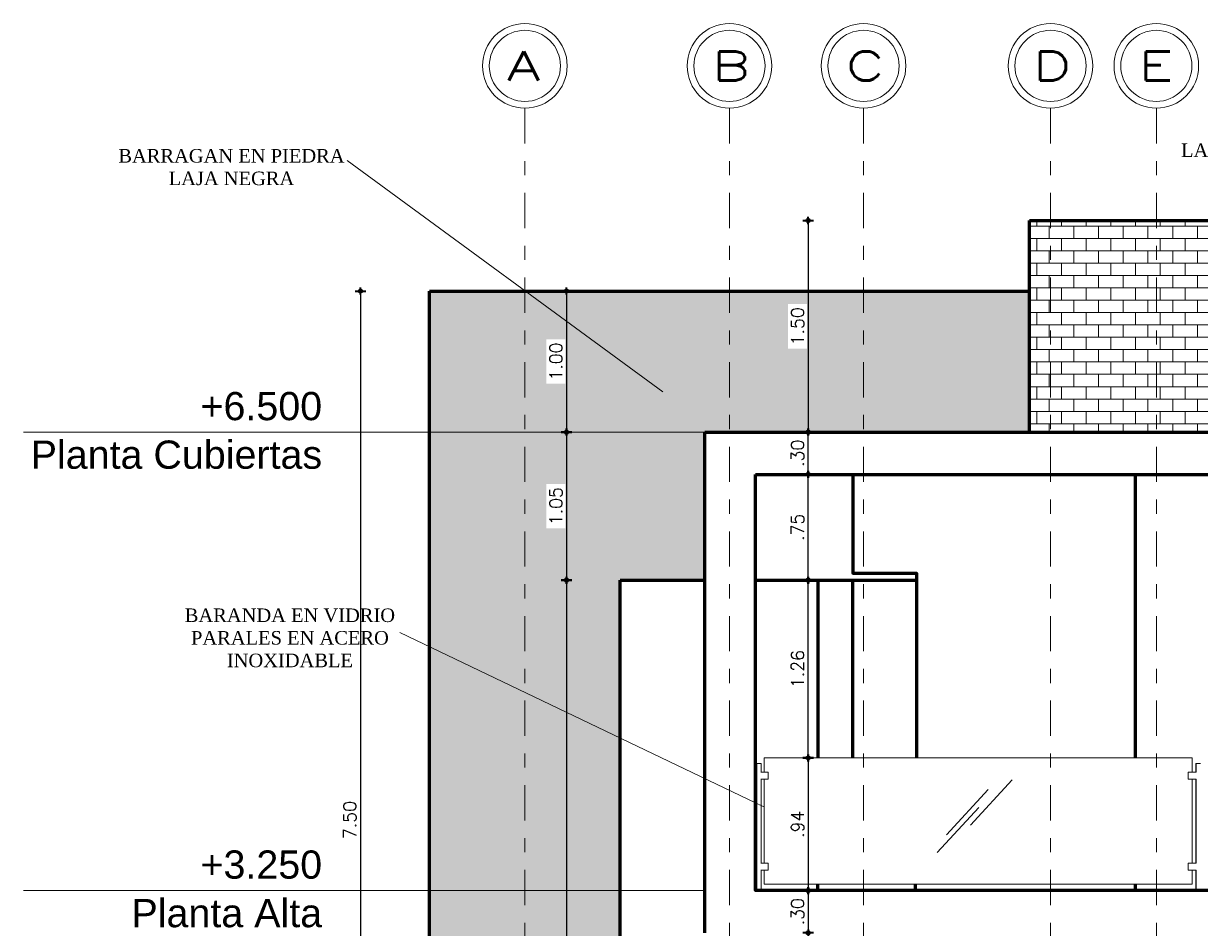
# Model space of a CAD drawing. Header units: metres. Extents: x -50 to 76, y -61 to 14.
# Drawn here: x -21.79 to -13.45, y -51.27 to -44.85 of the extents above; entities that cross this region are included whole.
import ezdxf

# ---------------------------------------------------------------- set-up
doc = ezdxf.new("R2010")
doc.units = ezdxf.units.M
doc.header["$MEASUREMENT"] = 0
doc.set_wipeout_variables(frame=1)
for name, pattern in [('CENTERX2', [4, 2.5, -0.5, 0.5, -0.5]), ('DASHDOT2', [0.5, 0.25, -0.125, 0, -0.125]), ('Wipeout_Contour', [1, 0, -1])]:
    doc.linetypes.add(name, pattern=pattern)
for name, color, linetype, lineweight in [('1 ACHURADO PLACAS', 45, 'Continuous', 15), ('1 CALCAS', 255, 'Continuous', 60), ('1 NIVELES', 145, 'Continuous', 18), ('_TXT1', 7, 'Continuous', 0), ('achurados', 251, 'Continuous', 0), ('COTA10', 153, 'Continuous', 13), ('COTAS', 251, 'Continuous', 35), ('EJES', 251, 'CENTERX2', 0), ('F-PLANO 3', 81, 'Continuous', 20), ('Interior - Escaleras & Barandillas_Pluma_Nº__11', 171, 'Continuous', 18)]:
    doc.layers.add(name, color=color, linetype=linetype, lineweight=lineweight)
doc.layers.add('Interior - Escaleras & Barandillas', color=7, linetype='Continuous')
doc.layers.add('TEXT', color=4, linetype='Continuous')
doc.layers.add('Interior - Escaleras & Barandillas_Pluma_Nº__91', color=171, linetype='Continuous', lineweight=13, true_color=0xaaaaff)
doc.styles.add('ARIAL', font='CENTURY.TTF')
doc.styles.add('cotas', font='romans.shx')
doc.styles.add('Estilo_Generado_1', font='arial.ttf')
doc.styles.add('ROMANS', font='romans', dxfattribs={"width": 0.7})
doc.dimstyles.new('COT-50', dxfattribs={"dimscale": 0.5, "dimtxt": 0.18, "dimasz": 0.05, "dimexe": 0.08, "dimexo": 0.1, "dimgap": 0.06, "dimtad": 1, "dimzin": 4, "dimdsep": 46, "dimtxsty": 'cotas', "dimblk1": 'COTA', "dimblk2": 'COTA', "dimsah": 1, "dimcen": 0.09, "dimse1": 1, "dimse2": 1, "dimclrd": 256, "dimclre": 253, "dimclrt": 14, "dimadec": 0, "dimazin": 0, "dimtfac": 1, "dimtix": 1, "dimtmove": 0, "dimatfit": 3, "dimldrblk": 'COTA', "dimfxl": 1, "dimtfill": 1, "dimtfillclr": 256, "dimtolj": 1, "dimtzin": 12, "dimarcsym": 0})

# ---------------------------------------------------------------- blocks, each defined once
blk = doc.blocks.new('COTA')
for p, q in [((-1, 0), (1, 0)), ((0, 1.5), (0, -1.5))]:
    blk.add_line(p, q)
blk.add_circle((0, 0), 0.5)
blk = doc.blocks.new('*D847')
at = {"layer": 'COTAS', "lineweight": -2, "transparency": 16777216}
blk.add_line((-19.4057, -46.7719), (-19.4057, -54.2219), dxfattribs=at)
at = {"layer": 'Defpoints', "color": 0, "transparency": 16777216}
for p in [(-18.9157, -46.7469), (-19.4057, -54.2469), (-18.9157, -54.2469)]:
    blk.add_point(p, dxfattribs=at)
at = {"layer": 'COTAS', "lineweight": -2, "transparency": 16777216, "xscale": 0.025, "yscale": 0.025, "zscale": 0.025}
for p, rotation in [((-19.4057, -46.7469), 90), ((-19.4057, -54.2469), 270)]:
    blk.add_blockref('COTA', p, dxfattribs=dict(at, rotation=rotation))
at = {"layer": 'COTAS', "color": 14, "transparency": 16777216, "insert": (-19.4807, -50.4969), "char_height": 0.09, "attachment_point": 5, "rotation": 90, "style": 'cotas', "bg_fill": 3, "box_fill_scale": 1.25, "bg_fill_color": 256, "bg_fill_true_color": 13158600, "bg_fill_transparency": 0}
blk.add_mtext('\\A1;7.50', dxfattribs=at)
blk = doc.blocks.new('*D850')
at = {"layer": 'COTAS', "lineweight": -2, "transparency": 16777216}
blk.add_line((-17.9456, -46.7719), (-17.9456, -47.7219), dxfattribs=at)
at = {"layer": 'Defpoints', "color": 0, "transparency": 16777216}
for p in [(-14.6657, -46.7469), (-17.9456, -47.7469), (-14.6657, -47.7469)]:
    blk.add_point(p, dxfattribs=at)
at = {"layer": 'COTAS', "lineweight": -2, "transparency": 16777216, "xscale": 0.025, "yscale": 0.025, "zscale": 0.025}
for p, rotation in [((-17.9456, -46.7469), 90), ((-17.9456, -47.7469), 270)]:
    blk.add_blockref('COTA', p, dxfattribs=dict(at, rotation=rotation))
at = {"layer": 'COTAS', "color": 14, "transparency": 16777216, "insert": (-18.0206, -47.2469), "char_height": 0.09, "attachment_point": 5, "rotation": 90, "style": 'cotas', "bg_fill": 3, "box_fill_scale": 1.25, "bg_fill_color": 256, "bg_fill_true_color": 13158600, "bg_fill_transparency": 0}
blk.add_mtext('\\A1;1.00', dxfattribs=at)
blk = doc.blocks.new('*D851')
at = {"layer": 'COTAS', "lineweight": -2, "transparency": 16777216}
blk.add_line((-17.9456, -47.7719), (-17.9456, -48.7719), dxfattribs=at)
at = {"layer": 'Defpoints', "color": 0, "transparency": 16777216}
for p in [(-16.9657, -47.7469), (-17.9456, -48.7969), (-16.9657, -48.7969)]:
    blk.add_point(p, dxfattribs=at)
at = {"layer": 'COTAS', "lineweight": -2, "transparency": 16777216, "xscale": 0.025, "yscale": 0.025, "zscale": 0.025}
for p, rotation in [((-17.9456, -47.7469), 90), ((-17.9456, -48.7969), 270)]:
    blk.add_blockref('COTA', p, dxfattribs=dict(at, rotation=rotation))
at = {"layer": 'COTAS', "color": 14, "transparency": 16777216, "insert": (-18.0206, -48.2719), "char_height": 0.09, "attachment_point": 5, "rotation": 90, "style": 'cotas', "bg_fill": 3, "box_fill_scale": 1.25, "bg_fill_color": 256, "bg_fill_true_color": 13158600, "bg_fill_transparency": 0}
blk.add_mtext('\\A1;1.05', dxfattribs=at)
blk = doc.blocks.new('*D852')
at = {"layer": 'COTAS', "lineweight": -2, "transparency": 16777216}
blk.add_line((-17.9456, -48.8219), (-17.9456, -54.2219), dxfattribs=at)
at = {"layer": 'Defpoints', "color": 0, "transparency": 16777216}
for p in [(-17.5657, -48.7969), (-17.9456, -54.2469), (-17.5657, -54.2469)]:
    blk.add_point(p, dxfattribs=at)
at = {"layer": 'COTAS', "lineweight": -2, "transparency": 16777216, "xscale": 0.025, "yscale": 0.025, "zscale": 0.025}
for p, rotation in [((-17.9456, -48.7969), 90), ((-17.9456, -54.2469), 270)]:
    blk.add_blockref('COTA', p, dxfattribs=dict(at, rotation=rotation))
at = {"layer": 'COTAS', "color": 14, "transparency": 16777216, "insert": (-18.0206, -51.5219), "char_height": 0.09, "attachment_point": 5, "rotation": 90, "style": 'cotas', "bg_fill": 3, "box_fill_scale": 1.25, "bg_fill_color": 256, "bg_fill_true_color": 13158600, "bg_fill_transparency": 0}
blk.add_mtext('\\A1;5.45', dxfattribs=at)
blk = doc.blocks.new('*D856')
at = {"layer": 'COTAS', "lineweight": -2, "transparency": 16777216}
blk.add_line((-16.233, -51.0219), (-16.233, -51.2719), dxfattribs=at)
at = {"layer": 'Defpoints', "color": 0, "transparency": 16777216}
for p in [(-16.6057, -50.9969), (-16.9657, -51.2969)]:
    blk.add_point(p, dxfattribs=at)
at = {"layer": 'COTAS', "lineweight": -2, "transparency": 16777216, "xscale": 0.025, "yscale": 0.025, "zscale": 0.025}
for p, rotation in [((-16.233, -50.9969), 90), ((-16.233, -51.2969), 270)]:
    blk.add_blockref('COTA', p, dxfattribs=dict(at, rotation=rotation))
at = {"layer": 'COTAS', "color": 14, "transparency": 16777216, "insert": (-16.308, -51.1469), "char_height": 0.09, "attachment_point": 5, "rotation": 90, "style": 'cotas', "bg_fill": 3, "box_fill_scale": 1.25, "bg_fill_color": 256, "bg_fill_true_color": 13158600, "bg_fill_transparency": 0}
blk.add_mtext('\\A1;.30', dxfattribs=at)
at = {"layer": 'Defpoints', "color": 0, "transparency": 16777216}
blk.add_point((-16.233, -51.2969), dxfattribs=at)
blk = doc.blocks.new('*D857')
at = {"layer": 'COTAS', "lineweight": -2, "transparency": 16777216}
blk.add_line((-16.233, -50.0819), (-16.233, -50.9719), dxfattribs=at)
at = {"layer": 'Defpoints', "color": 0, "transparency": 16777216}
for p in [(-16.546, -50.0569), (-16.6057, -50.9969), (-16.233, -50.9969)]:
    blk.add_point(p, dxfattribs=at)
at = {"layer": 'COTAS', "lineweight": -2, "transparency": 16777216, "xscale": 0.025, "yscale": 0.025, "zscale": 0.025}
for p, rotation in [((-16.233, -50.0569), 90), ((-16.233, -50.9969), 270)]:
    blk.add_blockref('COTA', p, dxfattribs=dict(at, rotation=rotation))
at = {"layer": 'COTAS', "color": 14, "transparency": 16777216, "insert": (-16.308, -50.5269), "char_height": 0.09, "attachment_point": 5, "rotation": 90, "style": 'cotas', "bg_fill": 3, "box_fill_scale": 1.25, "bg_fill_color": 256, "bg_fill_true_color": 13158600, "bg_fill_transparency": 0}
blk.add_mtext('\\A1;.94', dxfattribs=at)
blk = doc.blocks.new('*D858')
at = {"layer": 'COTAS', "lineweight": -2, "transparency": 16777216}
blk.add_line((-16.233, -50.0319), (-16.233, -48.8219), dxfattribs=at)
at = {"layer": 'Defpoints', "color": 0, "transparency": 16777216}
for p in [(-16.6057, -48.7969), (-16.233, -48.7969), (-16.546, -50.0569)]:
    blk.add_point(p, dxfattribs=at)
at = {"layer": 'COTAS', "lineweight": -2, "transparency": 16777216, "xscale": 0.025, "yscale": 0.025, "zscale": 0.025}
for p, rotation in [((-16.233, -48.7969), 90), ((-16.233, -50.0569), 270)]:
    blk.add_blockref('COTA', p, dxfattribs=dict(at, rotation=rotation))
at = {"layer": 'COTAS', "color": 14, "transparency": 16777216, "insert": (-16.308, -49.4269), "char_height": 0.09, "attachment_point": 5, "rotation": 90, "style": 'cotas', "bg_fill": 3, "box_fill_scale": 1.25, "bg_fill_color": 256, "bg_fill_true_color": 13158600, "bg_fill_transparency": 0}
blk.add_mtext('\\A1;1.26', dxfattribs=at)
blk = doc.blocks.new('*D859')
at = {"layer": 'COTAS', "lineweight": -2, "transparency": 16777216}
blk.add_line((-16.233, -48.7719), (-16.233, -48.0719), dxfattribs=at)
at = {"layer": 'Defpoints', "color": 0, "transparency": 16777216}
for p in [(-16.6057, -48.0469), (-16.233, -48.0469), (-16.6057, -48.7969)]:
    blk.add_point(p, dxfattribs=at)
at = {"layer": 'COTAS', "lineweight": -2, "transparency": 16777216, "xscale": 0.025, "yscale": 0.025, "zscale": 0.025}
for p, rotation in [((-16.233, -48.0469), 90), ((-16.233, -48.7969), 270)]:
    blk.add_blockref('COTA', p, dxfattribs=dict(at, rotation=rotation))
at = {"layer": 'COTAS', "color": 14, "transparency": 16777216, "insert": (-16.308, -48.4219), "char_height": 0.09, "attachment_point": 5, "rotation": 90, "style": 'cotas', "bg_fill": 3, "box_fill_scale": 1.25, "bg_fill_color": 256, "bg_fill_true_color": 13158600, "bg_fill_transparency": 0}
blk.add_mtext('\\A1;.75', dxfattribs=at)
blk = doc.blocks.new('*D860')
at = {"layer": 'COTAS', "lineweight": -2, "transparency": 16777216}
blk.add_line((-16.233, -48.0219), (-16.233, -47.7719), dxfattribs=at)
at = {"layer": 'Defpoints', "color": 0, "transparency": 16777216}
for p in [(-16.6057, -47.7469), (-16.6057, -48.0469)]:
    blk.add_point(p, dxfattribs=at)
at = {"layer": 'COTAS', "lineweight": -2, "transparency": 16777216, "xscale": 0.025, "yscale": 0.025, "zscale": 0.025}
for p, rotation in [((-16.233, -47.7469), 90), ((-16.233, -48.0469), 270)]:
    blk.add_blockref('COTA', p, dxfattribs=dict(at, rotation=rotation))
at = {"layer": 'COTAS', "color": 14, "transparency": 16777216, "insert": (-16.308, -47.8969), "char_height": 0.09, "attachment_point": 5, "rotation": 90, "style": 'cotas', "bg_fill": 3, "box_fill_scale": 1.25, "bg_fill_color": 256, "bg_fill_true_color": 13158600, "bg_fill_transparency": 0}
blk.add_mtext('\\A1;.30', dxfattribs=at)
at = {"layer": 'Defpoints', "color": 0, "transparency": 16777216}
blk.add_point((-16.233, -47.7469), dxfattribs=at)
blk = doc.blocks.new('*D861')
at = {"layer": 'COTAS', "lineweight": -2, "transparency": 16777216}
blk.add_line((-16.233, -46.2719), (-16.233, -47.7219), dxfattribs=at)
at = {"layer": 'Defpoints', "color": 0, "transparency": 16777216}
for p in [(-14.6657, -46.2469), (-16.233, -47.7469), (-14.6657, -47.7469)]:
    blk.add_point(p, dxfattribs=at)
at = {"layer": 'COTAS', "lineweight": -2, "transparency": 16777216, "xscale": 0.025, "yscale": 0.025, "zscale": 0.025}
for p, rotation in [((-16.233, -46.2469), 90), ((-16.233, -47.7469), 270)]:
    blk.add_blockref('COTA', p, dxfattribs=dict(at, rotation=rotation))
at = {"layer": 'COTAS', "color": 14, "transparency": 16777216, "insert": (-16.308, -46.9969), "char_height": 0.09, "attachment_point": 5, "rotation": 90, "style": 'cotas', "bg_fill": 3, "box_fill_scale": 1.25, "bg_fill_color": 256, "bg_fill_true_color": 13158600, "bg_fill_transparency": 0}
blk.add_mtext('\\A1;1.50', dxfattribs=at)

msp = doc.modelspace()

# ---------------------------------------------------------------- hatches: boundary and pattern name
at = {"layer": '1 ACHURADO PLACAS'}
h = msp.add_hatch(dxfattribs=at)
h.set_pattern_fill('BRICK', color=256, scale=0.35)
h.paths.add_polyline_path([(-14.5157, -46.2469), (-14.6657, -46.2469), (-14.6657, -47.7469), (-14.5157, -47.7469)])
h.paths.add_polyline_path([(-13.7657, -46.2469), (-14.5157, -46.2469), (-14.5157, -47.7469), (-13.7657, -47.7469)])
h.paths.add_polyline_path([(-12.9907, -46.2469), (-13.7657, -46.2469), (-13.7657, -47.7469), (-12.9907, -47.7469)])
h.paths.add_polyline_path([(-11.1157, -46.2469), (-12.9907, -46.2469), (-12.9907, -47.7469), (-11.1157, -47.7469)])
h.paths.add_polyline_path([(-10.1657, -46.2469), (-11.1157, -46.2469), (-11.1157, -47.7469), (-10.1657, -47.7469)])
h.paths.add_polyline_path([(-8.7657, -46.2469), (-10.1657, -46.2469), (-10.1657, -47.7469), (-9.9657, -47.7469), (-8.7657, -47.7469)])

# ---------------------------------------------------------------- linework, layer by layer
at = {"layer": '1 CALCAS'}
for p, q in [((-14.6657, -47.7469), (-14.6657, -46.2469)), ((-14.6657, -46.2469), (-8.7657, -46.2469)), ((-18.9157, -54.2469), (-18.9157, -46.7469)), ((-18.9157, -46.7469), (-14.6657, -46.7469)), ((-16.9657, -51.2969), (-16.9657, -47.7469)), ((-16.9657, -47.7469), (-9.9657, -47.7469)), ((-17.5657, -54.2469), (-17.5657, -48.7969)), ((-17.5657, -48.7969), (-16.9657, -48.7969)), ((-16.6057, -48.7969), (-15.4718, -48.7969))]:
    msp.add_line(p, q, dxfattribs=at)
at = {"layer": '1 NIVELES'}
for p, q in [((-21.7936, -47.7469), (-16.9657, -47.7469)), ((-21.7936, -50.9969), (-16.9657, -50.9969))]:
    msp.add_line(p, q, dxfattribs=at)
at = {"layer": 'achurados', "color": 251, "linetype": 'ByBlock'}
for centre in [(-18.2407, -45.1507), (-16.7907, -45.1507), (-15.8407, -45.1507), (-14.5157, -45.1507), (-13.7657, -45.1507)]:
    msp.add_circle(centre, 0.3, dxfattribs=at)
at = {"layer": 'EJES', "linetype": 'DASHDOT2'}
for p, q in [((-18.2407, -45.4507), (-18.2407, -55.6003)), ((-16.7907, -45.4507), (-16.7907, -55.6003))]:
    msp.add_line(p, q, dxfattribs=at)
at = {"layer": 'F-PLANO 3', "color": 1, "linetype": 'ByBlock'}
for centre in [(-18.2407, -45.1507), (-16.7907, -45.1507), (-15.8407, -45.1507), (-14.5157, -45.1507), (-13.7657, -45.1507)]:
    msp.add_circle(centre, 0.252, dxfattribs=at)

# ---------------------------------------------------------------- texts
at = {"layer": '1 NIVELES', "char_height": 0.2, "attachment_point": 3, "line_spacing_factor": 1.032047, "style": 'Estilo_Generado_1'}
for s, insert in [('\\A1;\\pxqr,t0;+6.500\\PPlanta Cubiertas', (-19.6775, -47.4626)), ('\\A1;\\pxqr,t0;+3.250\\PPlanta Alta', (-19.6775, -50.7126))]:
    msp.add_mtext(s, dxfattribs=dict(at, insert=insert))
at = {"layer": '_TXT1', "style": 'ROMANS', "width": 1.5}
for s, p in [('A', (-18.3672, -45.2536)), ('B', (-16.9172, -45.2536)), ('C', (-15.9672, -45.2536)), ('D', (-14.6422, -45.2536)), ('E', (-13.8922, -45.2536))]:
    msp.add_text(s, height=0.2042, dxfattribs=at).set_placement(p)
at = {"layer": 'TEXT', "char_height": 0.096, "width": 1.681384, "attachment_point": 2, "style": 'ARIAL'}
for s, insert in [('LADRILLO TIPO \\PSANTA FE ', (-13.0492, -45.7009)), ('BARRAGAN EN PIEDRA LAJA NEGRA', (-20.3201, -45.7403))]:
    msp.add_mtext(s, dxfattribs=dict(at, insert=insert))

# ---------------------------------------------------------------- wipeouts: each hides what was drawn before it
at = {"color": 254, "linetype": 'Wipeout_Contour', "lineweight": 0, "ltscale": 124.353632}
msp.add_wipeout([(-16.546, -50.9519), (-13.5108, -50.9519), (-13.5108, -50.8519), (-13.5408, -50.8519), (-13.5408, -50.8019), (-13.5108, -50.8019), (-13.5108, -50.2069), (-13.5408, -50.2069), (-13.5408, -50.1569), (-13.5108, -50.1569), (-13.5108, -50.0569), (-16.546, -50.0569), (-16.546, -50.1569), (-16.516, -50.1569), (-16.516, -50.2069), (-16.546, -50.2069), (-16.546, -50.8019), (-16.516, -50.8019), (-16.516, -50.8519), (-16.546, -50.8519)], dxfattribs=at).dxf.layer = 'Interior - Escaleras & Barandillas'

# ---------------------------------------------------------------- next in the draw order: linework, layer by layer
at = {"layer": '1 CALCAS'}
for p, q in [((-13.9157, -48.0469), (-13.9157, -50.0569)), ((-16.1657, -48.7969), (-16.1657, -50.0569)), ((-15.9157, -50.0569), (-15.9157, -48.7969)), ((-16.1657, -50.9969), (-16.1657, -50.9519))]:
    msp.add_line(p, q, dxfattribs=at)
for points in [[(-15.9157, -48.0469), (-15.9157, -48.7469), (-15.4657, -48.7469), (-15.4657, -50.0569)], [(-15.4718, -50.9969), (-15.4718, -50.9519)], [(-13.9128, -50.9969), (-13.9128, -50.9519)]]:
    msp.add_lwpolyline(points, dxfattribs=at)
at = {"layer": 'COTA10'}
for p, q in [((-15.2529, -50.6025), (-14.9578, -50.2817)), ((-15.0822, -50.5332), (-14.7872, -50.2124)), ((-15.318, -50.7282), (-15.0229, -50.4075))]:
    msp.add_line(p, q, dxfattribs=at)
at = {"layer": 'EJES', "linetype": 'DASHDOT2'}
for p, q in [((-15.8407, -45.4507), (-15.8407, -55.6003)), ((-14.5157, -45.4507), (-14.5157, -55.6003)), ((-13.7657, -45.4507), (-13.7657, -55.6003))]:
    msp.add_line(p, q, dxfattribs=at)
at = {"layer": 'Interior - Escaleras & Barandillas_Pluma_Nº__11', "color": 171, "linetype": 'Continuous', "lineweight": 18}
for p, q in [((-13.5108, -50.0569), (-16.546, -50.0569)), ((-16.546, -50.9519), (-13.5108, -50.9519))]:
    msp.add_line(p, q, dxfattribs=at)

# ---------------------------------------------------------------- next in the draw order: wipeouts: each hides what was drawn before it
at = {"color": 254, "linetype": 'Wipeout_Contour', "lineweight": 0, "ltscale": 30.320899}
msp.add_wipeout([(-16.516, -50.1569), (-16.5687, -50.1569), (-16.5687, -50.2069), (-16.516, -50.2069)], dxfattribs=at).dxf.layer = 'Interior - Escaleras & Barandillas'
at = {"color": 254, "linetype": 'Wipeout_Contour', "lineweight": 0, "ltscale": 21.164608}
msp.add_wipeout([(-13.5408, -50.2069), (-13.4825, -50.2069), (-13.4825, -50.1569), (-13.5408, -50.1569)], dxfattribs=at).dxf.layer = 'Interior - Escaleras & Barandillas'
at = {"color": 254, "linetype": 'Wipeout_Contour', "lineweight": 0, "ltscale": 29.018693}
msp.add_wipeout([(-16.516, -50.8019), (-16.5687, -50.8019), (-16.5687, -50.8519), (-16.516, -50.8519)], dxfattribs=at).dxf.layer = 'Interior - Escaleras & Barandillas'
at = {"color": 254, "linetype": 'Wipeout_Contour', "lineweight": 0, "ltscale": 19.253551}
msp.add_wipeout([(-13.5408, -50.8519), (-13.4825, -50.8519), (-13.4825, -50.8019), (-13.5408, -50.8019)], dxfattribs=at).dxf.layer = 'Interior - Escaleras & Barandillas'

# ---------------------------------------------------------------- next in the draw order: linework, layer by layer
at = {"layer": 'Interior - Escaleras & Barandillas_Pluma_Nº__11', "color": 171, "linetype": 'Continuous', "lineweight": 18}
for p, q in [((-16.546, -50.0569), (-16.546, -50.1569)), ((-13.5108, -50.1569), (-13.5108, -50.0569)), ((-16.546, -50.2069), (-16.546, -50.8019)), ((-13.5108, -50.8019), (-13.5108, -50.2069)), ((-16.546, -50.8519), (-16.546, -50.9519)), ((-13.5108, -50.9519), (-13.5108, -50.8519))]:
    msp.add_line(p, q, dxfattribs=at)
at = {"layer": 'Interior - Escaleras & Barandillas_Pluma_Nº__91', "color": 161, "linetype": 'Continuous', "lineweight": 13, "true_color": 0xaaaaff}
for p, q in [((-16.5687, -50.1569), (-16.516, -50.1569)), ((-16.5687, -50.2069), (-16.516, -50.2069)), ((-16.516, -50.1569), (-16.516, -50.2069)), ((-13.4825, -50.1569), (-13.5408, -50.1569)), ((-13.5408, -50.2069), (-13.5408, -50.1569)), ((-13.4825, -50.2069), (-13.5408, -50.2069)), ((-16.5687, -50.8019), (-16.516, -50.8019)), ((-16.5687, -50.8519), (-16.516, -50.8519)), ((-16.516, -50.8019), (-16.516, -50.8519)), ((-13.4825, -50.8019), (-13.5408, -50.8019)), ((-13.5408, -50.8519), (-13.5408, -50.8019)), ((-13.4825, -50.8519), (-13.5408, -50.8519))]:
    msp.add_line(p, q, dxfattribs=at)

# ---------------------------------------------------------------- next in the draw order: wipeouts: each hides what was drawn before it
at = {"color": 254, "linetype": 'Wipeout_Contour', "lineweight": 0, "ltscale": 29.865164}
msp.add_wipeout([(-16.6057, -50.9969), (-16.6035, -50.9969), (-16.6035, -50.0969), (-16.6057, -50.0969)], dxfattribs=at).dxf.layer = 'Interior - Escaleras & Barandillas'
at = {"color": 254, "linetype": 'Wipeout_Contour', "lineweight": 0, "ltscale": 21.26453}
msp.add_wipeout([(-13.4858, -50.0969), (-13.4858, -50.1569), (-13.4855, -50.1569), (-13.4855, -50.0969)], dxfattribs=at).dxf.layer = 'Interior - Escaleras & Barandillas'
at = {"color": 254, "linetype": 'Wipeout_Contour', "lineweight": 0, "ltscale": 20.185223}
msp.add_wipeout([(-13.4858, -50.2069), (-13.4858, -50.8019), (-13.4855, -50.8019), (-13.4855, -50.2069)], dxfattribs=at).dxf.layer = 'Interior - Escaleras & Barandillas'
at = {"color": 254, "linetype": 'Wipeout_Contour', "lineweight": 0, "ltscale": 18.910017}
msp.add_wipeout([(-13.4858, -50.9969), (-13.4855, -50.9969), (-13.4855, -50.8519), (-13.4858, -50.8519)], dxfattribs=at).dxf.layer = 'Interior - Escaleras & Barandillas'

# ---------------------------------------------------------------- next in the draw order: wipeouts: each hides what was drawn before it
at = {"color": 254, "linetype": 'Wipeout_Contour', "lineweight": 0, "ltscale": 29.854736}
msp.add_wipeout([(-16.6035, -50.9969), (-16.5996, -50.9969), (-16.5996, -50.0969), (-16.6035, -50.0969)], dxfattribs=at).dxf.layer = 'Interior - Escaleras & Barandillas'
at = {"color": 254, "linetype": 'Wipeout_Contour', "lineweight": 0, "ltscale": 21.263084}
msp.add_wipeout([(-13.4855, -50.0969), (-13.4855, -50.1569), (-13.4846, -50.1569), (-13.4846, -50.0969)], dxfattribs=at).dxf.layer = 'Interior - Escaleras & Barandillas'
at = {"color": 254, "linetype": 'Wipeout_Contour', "lineweight": 0, "ltscale": 20.183697}
msp.add_wipeout([(-13.4855, -50.2069), (-13.4855, -50.8019), (-13.4846, -50.8019), (-13.4846, -50.2069)], dxfattribs=at).dxf.layer = 'Interior - Escaleras & Barandillas'
at = {"color": 254, "linetype": 'Wipeout_Contour', "lineweight": 0, "ltscale": 18.908393}
msp.add_wipeout([(-13.4855, -50.9969), (-13.4846, -50.9969), (-13.4846, -50.8519), (-13.4855, -50.8519)], dxfattribs=at).dxf.layer = 'Interior - Escaleras & Barandillas'

# ---------------------------------------------------------------- next in the draw order: wipeouts: each hides what was drawn before it
at = {"color": 254, "linetype": 'Wipeout_Contour', "lineweight": 0, "ltscale": 29.840689}
msp.add_wipeout([(-16.5996, -50.9969), (-16.5954, -50.9969), (-16.5954, -50.0969), (-16.5996, -50.0969)], dxfattribs=at).dxf.layer = 'Interior - Escaleras & Barandillas'
at = {"color": 254, "linetype": 'Wipeout_Contour', "lineweight": 0, "ltscale": 21.260176}
msp.add_wipeout([(-13.4846, -50.0969), (-13.4846, -50.1569), (-13.4832, -50.1569), (-13.4832, -50.0969)], dxfattribs=at).dxf.layer = 'Interior - Escaleras & Barandillas'
at = {"color": 254, "linetype": 'Wipeout_Contour', "lineweight": 0, "ltscale": 20.180625}
msp.add_wipeout([(-13.4846, -50.2069), (-13.4846, -50.8019), (-13.4832, -50.8019), (-13.4832, -50.2069)], dxfattribs=at).dxf.layer = 'Interior - Escaleras & Barandillas'
at = {"color": 254, "linetype": 'Wipeout_Contour', "lineweight": 0, "ltscale": 18.905124}
msp.add_wipeout([(-13.4846, -50.9969), (-13.4832, -50.9969), (-13.4832, -50.8519), (-13.4846, -50.8519)], dxfattribs=at).dxf.layer = 'Interior - Escaleras & Barandillas'

# ---------------------------------------------------------------- next in the draw order: wipeouts: each hides what was drawn before it
at = {"color": 254, "linetype": 'Wipeout_Contour', "lineweight": 0, "ltscale": 29.82596}
msp.add_wipeout([(-16.5954, -50.9969), (-16.591, -50.9969), (-16.591, -50.0969), (-16.5954, -50.0969)], dxfattribs=at).dxf.layer = 'Interior - Escaleras & Barandillas'
at = {"color": 254, "linetype": 'Wipeout_Contour', "lineweight": 0, "ltscale": 58.911509}
msp.add_wipeout([(-13.4832, -50.2069), (-13.4832, -50.8019), (-13.4825, -50.8019), (-13.4825, -50.8519), (-13.4832, -50.8519), (-13.4832, -50.9969), (-13.4812, -50.9969), (-13.4812, -50.0969), (-13.4832, -50.0969), (-13.4832, -50.1569), (-13.4825, -50.1569), (-13.4825, -50.2069)], dxfattribs=at).dxf.layer = 'Interior - Escaleras & Barandillas'

# ---------------------------------------------------------------- next in the draw order: wipeouts: each hides what was drawn before it
at = {"color": 254, "linetype": 'Wipeout_Contour', "lineweight": 0, "ltscale": 29.810997}
msp.add_wipeout([(-16.591, -50.9969), (-16.5867, -50.9969), (-16.5867, -50.0969), (-16.591, -50.0969)], dxfattribs=at).dxf.layer = 'Interior - Escaleras & Barandillas'
at = {"color": 254, "linetype": 'Wipeout_Contour', "lineweight": 0, "ltscale": 20.095574}
msp.add_wipeout([(-13.4812, -50.9969), (-13.4787, -50.9969), (-13.4787, -50.0969), (-13.4812, -50.0969)], dxfattribs=at).dxf.layer = 'Interior - Escaleras & Barandillas'

# ---------------------------------------------------------------- next in the draw order: wipeouts: each hides what was drawn before it
at = {"color": 254, "linetype": 'Wipeout_Contour', "lineweight": 0, "ltscale": 29.796254}
msp.add_wipeout([(-16.5867, -50.9969), (-16.5825, -50.9969), (-16.5825, -50.0969), (-16.5867, -50.0969)], dxfattribs=at).dxf.layer = 'Interior - Escaleras & Barandillas'
at = {"color": 254, "linetype": 'Wipeout_Contour', "lineweight": 0, "ltscale": 20.08856}
msp.add_wipeout([(-13.4787, -50.9969), (-13.4758, -50.9969), (-13.4758, -50.0969), (-13.4787, -50.0969)], dxfattribs=at).dxf.layer = 'Interior - Escaleras & Barandillas'

# ---------------------------------------------------------------- next in the draw order: wipeouts: each hides what was drawn before it
at = {"color": 254, "linetype": 'Wipeout_Contour', "lineweight": 0, "ltscale": 29.782179}
msp.add_wipeout([(-16.5825, -50.9969), (-16.5785, -50.9969), (-16.5785, -50.0969), (-16.5825, -50.0969)], dxfattribs=at).dxf.layer = 'Interior - Escaleras & Barandillas'
at = {"color": 254, "linetype": 'Wipeout_Contour', "lineweight": 0, "ltscale": 20.080621}
msp.add_wipeout([(-13.4758, -50.9969), (-13.4727, -50.9969), (-13.4727, -50.0969), (-13.4758, -50.0969)], dxfattribs=at).dxf.layer = 'Interior - Escaleras & Barandillas'

# ---------------------------------------------------------------- next in the draw order: wipeouts: each hides what was drawn before it
at = {"color": 254, "linetype": 'Wipeout_Contour', "lineweight": 0, "ltscale": 29.769198}
msp.add_wipeout([(-16.5785, -50.9969), (-16.575, -50.9969), (-16.575, -50.0969), (-16.5785, -50.0969)], dxfattribs=at).dxf.layer = 'Interior - Escaleras & Barandillas'
at = {"color": 254, "linetype": 'Wipeout_Contour', "lineweight": 0, "ltscale": 20.071997}
msp.add_wipeout([(-13.4727, -50.9969), (-13.4693, -50.9969), (-13.4693, -50.0969), (-13.4727, -50.0969)], dxfattribs=at).dxf.layer = 'Interior - Escaleras & Barandillas'

# ---------------------------------------------------------------- next in the draw order: wipeouts: each hides what was drawn before it
at = {"color": 254, "linetype": 'Wipeout_Contour', "lineweight": 0, "ltscale": 29.757707}
msp.add_wipeout([(-16.575, -50.9969), (-16.5719, -50.9969), (-16.5719, -50.0969), (-16.575, -50.0969)], dxfattribs=at).dxf.layer = 'Interior - Escaleras & Barandillas'
at = {"color": 254, "linetype": 'Wipeout_Contour', "lineweight": 0, "ltscale": 20.062952}
msp.add_wipeout([(-13.4693, -50.9969), (-13.4658, -50.9969), (-13.4658, -50.0969), (-13.4693, -50.0969)], dxfattribs=at).dxf.layer = 'Interior - Escaleras & Barandillas'

# ---------------------------------------------------------------- next in the draw order: wipeouts: each hides what was drawn before it
at = {"color": 254, "linetype": 'Wipeout_Contour', "lineweight": 0, "ltscale": 29.748054}
msp.add_wipeout([(-16.5719, -50.9969), (-16.5694, -50.9969), (-16.5694, -50.0969), (-16.5719, -50.0969)], dxfattribs=at).dxf.layer = 'Interior - Escaleras & Barandillas'
at = {"color": 254, "linetype": 'Wipeout_Contour', "lineweight": 0, "ltscale": 20.053761}
msp.add_wipeout([(-13.4658, -50.9969), (-13.4624, -50.9969), (-13.4624, -50.0969), (-13.4658, -50.0969)], dxfattribs=at).dxf.layer = 'Interior - Escaleras & Barandillas'

# ---------------------------------------------------------------- next in the draw order: wipeouts: each hides what was drawn before it
at = {"color": 254, "linetype": 'Wipeout_Contour', "lineweight": 0, "ltscale": 90.789392}
msp.add_wipeout([(-16.5694, -50.9969), (-16.5675, -50.9969), (-16.5675, -50.8519), (-16.5687, -50.8519), (-16.5687, -50.8019), (-16.5675, -50.8019), (-16.5675, -50.2069), (-16.5687, -50.2069), (-16.5687, -50.1569), (-16.5675, -50.1569), (-16.5675, -50.0969), (-16.5694, -50.0969)], dxfattribs=at).dxf.layer = 'Interior - Escaleras & Barandillas'
at = {"color": 254, "linetype": 'Wipeout_Contour', "lineweight": 0, "ltscale": 20.044703}
msp.add_wipeout([(-13.4624, -50.9969), (-13.459, -50.9969), (-13.459, -50.0969), (-13.4624, -50.0969)], dxfattribs=at).dxf.layer = 'Interior - Escaleras & Barandillas'

# ---------------------------------------------------------------- next in the draw order: wipeouts: each hides what was drawn before it
at = {"color": 254, "linetype": 'Wipeout_Contour', "lineweight": 0, "ltscale": 30.51953}
msp.add_wipeout([(-16.5675, -50.1569), (-16.5664, -50.1569), (-16.5664, -50.0969), (-16.5675, -50.0969)], dxfattribs=at).dxf.layer = 'Interior - Escaleras & Barandillas'
at = {"color": 254, "linetype": 'Wipeout_Contour', "lineweight": 0, "ltscale": 20.036054}
msp.add_wipeout([(-13.459, -50.9969), (-13.4558, -50.9969), (-13.4558, -50.0969), (-13.459, -50.0969)], dxfattribs=at).dxf.layer = 'Interior - Escaleras & Barandillas'
at = {"color": 254, "linetype": 'Wipeout_Contour', "lineweight": 0, "ltscale": 29.779878}
msp.add_wipeout([(-16.5675, -50.2069), (-16.5675, -50.8019), (-16.5664, -50.8019), (-16.5664, -50.2069)], dxfattribs=at).dxf.layer = 'Interior - Escaleras & Barandillas'
at = {"color": 254, "linetype": 'Wipeout_Contour', "lineweight": 0, "ltscale": 28.927284}
msp.add_wipeout([(-16.5675, -50.9969), (-16.5664, -50.9969), (-16.5664, -50.8519), (-16.5675, -50.8519)], dxfattribs=at).dxf.layer = 'Interior - Escaleras & Barandillas'

# ---------------------------------------------------------------- next in the draw order: wipeouts: each hides what was drawn before it
at = {"color": 254, "linetype": 'Wipeout_Contour', "lineweight": 0, "ltscale": 30.516944}
msp.add_wipeout([(-16.566, -50.0969), (-16.5664, -50.0969), (-16.5664, -50.1569), (-16.566, -50.1569)], dxfattribs=at).dxf.layer = 'Interior - Escaleras & Barandillas'
at = {"color": 254, "linetype": 'Wipeout_Contour', "lineweight": 0, "ltscale": 20.028075}
msp.add_wipeout([(-13.4558, -50.9969), (-13.453, -50.9969), (-13.453, -50.0969), (-13.4558, -50.0969)], dxfattribs=at).dxf.layer = 'Interior - Escaleras & Barandillas'
at = {"color": 254, "linetype": 'Wipeout_Contour', "lineweight": 0, "ltscale": 29.777231}
msp.add_wipeout([(-16.5664, -50.2069), (-16.5664, -50.8019), (-16.566, -50.8019), (-16.566, -50.2069)], dxfattribs=at).dxf.layer = 'Interior - Escaleras & Barandillas'
at = {"color": 254, "linetype": 'Wipeout_Contour', "lineweight": 0, "ltscale": 28.924561}
msp.add_wipeout([(-16.566, -50.8519), (-16.5664, -50.8519), (-16.5664, -50.9969), (-16.566, -50.9969)], dxfattribs=at).dxf.layer = 'Interior - Escaleras & Barandillas'

# ---------------------------------------------------------------- next in the draw order: hatches: boundary and pattern name
at = {"layer": '1 ACHURADO PLACAS'}
h = msp.add_hatch(dxfattribs=at)
h.set_pattern_fill('AR-RSHKE', color=256, scale=0.008, angle=90)
h.paths.add_polyline_path([(-14.6657, -46.7469), (-15.8407, -46.7469), (-15.8407, -47.7469), (-14.6657, -47.7469)])
h.paths.add_polyline_path([(-15.8407, -46.7469), (-16.7907, -46.7469), (-16.7907, -47.7469), (-15.8407, -47.7469)])
h.paths.add_polyline_path([(-16.7907, -46.7469), (-18.2407, -46.7469), (-18.2407, -47.7469), (-16.9657, -47.7469), (-16.7907, -47.7469)])
h.paths.add_polyline_path([(-18.2407, -46.7469), (-18.9157, -46.7469), (-18.9157, -47.7469), (-18.2407, -47.7469)])
h.paths.add_polyline_path([(-18.2407, -47.7469), (-18.9157, -47.7469), (-18.9157, -50.9969), (-18.2407, -50.9969)])
h.paths.add_polyline_path([(-16.9657, -47.7469), (-18.2407, -47.7469), (-18.2407, -50.9969), (-17.5657, -50.9969), (-17.5657, -48.7969), (-16.9657, -48.7969)])
h.paths.add_polyline_path([(-18.2407, -50.9969), (-18.9157, -50.9969), (-18.9157, -54.2469), (-18.2407, -54.2469)])
h.paths.add_polyline_path([(-17.5657, -50.9969), (-18.2407, -50.9969), (-18.2407, -54.2469), (-17.5657, -54.2469)])
h.paths.add_polyline_path([(-15.916, -54.0469), (-16.4157, -54.0469), (-16.4157, -54.2469), (-15.916, -54.2469)])
h.paths.add_polyline_path([(-16.2405, -54.2615), (-16.2405, -54.0322), (-16.3755, -54.0322), (-16.3755, -54.2615)], flags=9)

# ---------------------------------------------------------------- next in the draw order: linework, layer by layer
at = {"layer": '1 CALCAS'}
msp.add_lwpolyline([(-16.6057, -48.0469), (-10.3157, -48.0469), (-10.3157, -50.9969), (-16.6057, -50.9969)], close=True, dxfattribs=at)
at = {"layer": 'Interior - Escaleras & Barandillas_Pluma_Nº__11', "color": 171, "linetype": 'Continuous', "lineweight": 18}
for p, q in [((-16.6057, -50.0969), (-16.6035, -50.0969)), ((-16.6035, -50.0969), (-16.5996, -50.0969)), ((-16.5996, -50.0969), (-16.5954, -50.0969)), ((-16.5954, -50.0969), (-16.591, -50.0969)), ((-16.591, -50.0969), (-16.5867, -50.0969)), ((-16.5867, -50.0969), (-16.5825, -50.0969)), ((-16.5825, -50.0969), (-16.5785, -50.0969)), ((-16.5785, -50.0969), (-16.575, -50.0969)), ((-16.575, -50.0969), (-16.5719, -50.0969)), ((-16.5719, -50.0969), (-16.5694, -50.0969)), ((-16.5694, -50.0969), (-16.5675, -50.0969)), ((-16.5675, -50.0969), (-16.5664, -50.0969)), ((-16.5664, -50.0969), (-16.566, -50.0969)), ((-16.566, -50.1569), (-16.566, -50.0969)), ((-13.4858, -50.0969), (-13.4855, -50.0969)), ((-13.4858, -50.1569), (-13.4858, -50.0969)), ((-13.4855, -50.0969), (-13.4846, -50.0969)), ((-13.4846, -50.0969), (-13.4832, -50.0969)), ((-13.4832, -50.0969), (-13.4812, -50.0969)), ((-13.4812, -50.0969), (-13.4787, -50.0969)), ((-13.4787, -50.0969), (-13.4758, -50.0969)), ((-13.4758, -50.0969), (-13.4727, -50.0969)), ((-13.4727, -50.0969), (-13.4693, -50.0969)), ((-13.4693, -50.0969), (-13.4658, -50.0969)), ((-13.4658, -50.0969), (-13.4624, -50.0969)), ((-13.4624, -50.0969), (-13.459, -50.0969)), ((-13.459, -50.0969), (-13.4558, -50.0969)), ((-13.4558, -50.0969), (-13.453, -50.0969)), ((-16.566, -50.8019), (-16.566, -50.2069)), ((-13.4858, -50.8019), (-13.4858, -50.2069)), ((-16.566, -50.9969), (-16.566, -50.8519)), ((-13.4858, -50.9969), (-13.4858, -50.8519))]:
    msp.add_line(p, q, dxfattribs=at)

# ---------------------------------------------------------------- next in the draw order: dimensions: what is measured, and where the dimension line sits
at = {"layer": 'COTAS'}
for base, p1, p2, picture, middle in [((-19.4057, -54.2469), (-18.9157, -46.7469), (-18.9157, -54.2469), '*D847', (-19.4807, -50.4969)), ((-17.9456, -47.7469), (-14.6657, -46.7469), (-14.6657, -47.7469), '*D850', (-18.0206, -47.2469)), ((-16.233, -51.2969), (-16.6057, -50.9969), (-16.9657, -51.2969), '*D856', (-16.308, -51.1469))]:
    dim = msp.add_linear_dim(base=base, p1=p1, p2=p2, angle=90, dimstyle='COT-50', dxfattribs=at)
    dim.commit()
    dim.dimension.update_dxf_attribs({"geometry": picture, "text_midpoint": middle})

# ---------------------------------------------------------------- next in the draw order: linework, layer by layer
at = {"layer": '1 NIVELES'}
msp.add_line((-19.4999, -45.8213), (-17.2622, -47.4625), dxfattribs=at)

# ---------------------------------------------------------------- next in the draw order: texts
at = {"layer": 'TEXT', "insert": (-19.9058, -48.9973), "char_height": 0.096, "width": 2.052076, "attachment_point": 2, "style": 'ARIAL'}
msp.add_mtext('BARANDA EN VIDRIO PARALES EN ACERO INOXIDABLE', dxfattribs=at)

# ---------------------------------------------------------------- next in the draw order: dimensions: what is measured, and where the dimension line sits
at = {"layer": 'COTAS'}
for base, p1, p2, picture, middle in [((-17.9456, -48.7969), (-16.9657, -47.7469), (-16.9657, -48.7969), '*D851', (-18.0206, -48.2719)), ((-16.233, -50.9969), (-16.546, -50.0569), (-16.6057, -50.9969), '*D857', (-16.308, -50.5269))]:
    dim = msp.add_linear_dim(base=base, p1=p1, p2=p2, angle=90, dimstyle='COT-50', dxfattribs=at)
    dim.commit()
    dim.dimension.update_dxf_attribs({"geometry": picture, "text_midpoint": middle})

# ---------------------------------------------------------------- next in the draw order: dimensions: what is measured, and where the dimension line sits
for base, p1, p2, picture, middle in [((-17.9456, -54.2469), (-17.5657, -48.7969), (-17.5657, -54.2469), '*D852', (-18.0206, -51.5219)), ((-16.233, -48.7969), (-16.546, -50.0569), (-16.6057, -48.7969), '*D858', (-16.308, -49.4269))]:
    dim = msp.add_linear_dim(base=base, p1=p1, p2=p2, angle=90, dimstyle='COT-50', dxfattribs=at)
    dim.commit()
    dim.dimension.update_dxf_attribs({"geometry": picture, "text_midpoint": middle})

# ---------------------------------------------------------------- next in the draw order: linework, layer by layer
at = {"layer": '1 NIVELES'}
msp.add_line((-19.1276, -49.1668), (-16.5467, -50.4043), dxfattribs=at)

# ---------------------------------------------------------------- next in the draw order: dimensions: what is measured, and where the dimension line sits
at = {"layer": 'COTAS'}
dim = msp.add_linear_dim(base=(-16.233, -48.0469), p1=(-16.6057, -48.7969), p2=(-16.6057, -48.0469), angle=90, dimstyle='COT-50', dxfattribs=at)
dim.commit()
dim.dimension.update_dxf_attribs({"geometry": '*D859', "text_midpoint": (-16.308, -48.4219)})

# ---------------------------------------------------------------- next in the draw order: dimensions: what is measured, and where the dimension line sits
dim = msp.add_linear_dim(base=(-16.233, -47.7469), p1=(-16.6057, -48.0469), p2=(-16.6057, -47.7469), angle=90, dimstyle='COT-50', dxfattribs=at)
dim.commit()
dim.dimension.update_dxf_attribs({"geometry": '*D860', "text_midpoint": (-16.308, -47.8969)})

# ---------------------------------------------------------------- next in the draw order: dimensions: what is measured, and where the dimension line sits
dim = msp.add_linear_dim(base=(-16.233, -47.7469), p1=(-14.6657, -46.2469), p2=(-14.6657, -47.7469), angle=90, dimstyle='COT-50', dxfattribs=at)
dim.commit()
dim.dimension.update_dxf_attribs({"geometry": '*D861', "text_midpoint": (-16.308, -46.9969)})

doc.saveas('drawing.dxf')
